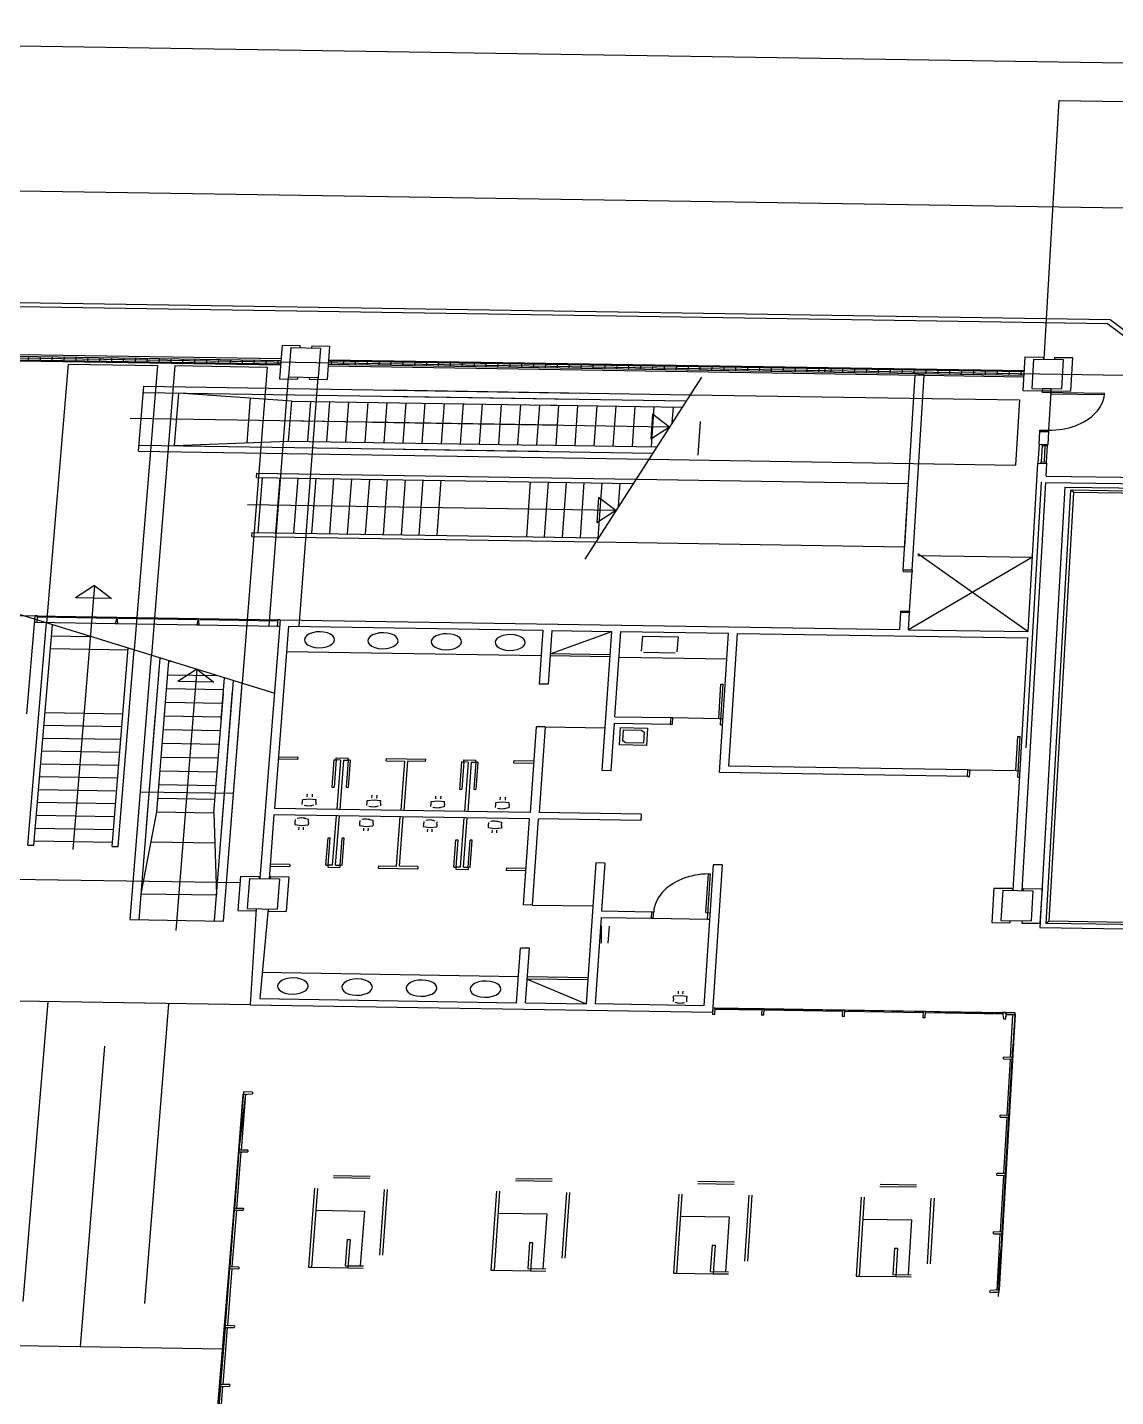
# Model space of a CAD drawing. Extents: x -68 to 264, y 51 to 115.
# Drawn here: x -37.06 to -17.04, y 88.21 to 113.39 of the extents above; entities that cross this region are included whole.
import ezdxf

# ---------------------------------------------------------------- set-up
doc = ezdxf.new("R2010")
doc.units = 0
doc.layers.get('0').update_dxf_attribs({"linetype": 'CONTINUOUS'})

msp = doc.modelspace()

# ---------------------------------------------------------------- linework, layer by layer
for p, q in [((-59.114, 113.387), (82.286, 111.201)), ((-18.356, 107.285), (-18.08, 112.045)), ((-18.08, 112.045), (63.665, 110.782)), ((-59.428, 110.728), (82.523, 108.524)), ((-55.603, 108.539), (-17.188, 107.941)), ((-55.549, 108.615), (-17.138, 108.017)), ((-17.138, 108.017), (-15.747, 106.974)), ((-17.188, 107.941), (-15.796, 106.898)), ((-62.139, 107.698), (28.899, 106.278)), ((-32.37, 107.542), (-32.418, 106.926)), ((-32.37, 107.542), (-32.042, 107.537)), ((-32.209, 107.501), (-32.251, 106.962)), ((-32.209, 107.501), (-31.663, 107.492)), ((-32.042, 107.537), (-32.045, 107.498)), ((-31.824, 107.533), (-31.827, 107.495)), ((-31.824, 107.533), (-31.496, 107.528)), ((-31.663, 107.492), (-31.704, 106.953)), ((-31.496, 107.528), (-31.543, 106.912)), ((-32.399, 107.176), (-45.184, 107.375)), ((-45.182, 107.402), (-32.396, 107.203)), ((-45.176, 107.464), (-32.392, 107.265)), ((-32.39, 107.292), (-45.173, 107.491)), ((-37.036, 107.337), (-37.041, 107.276)), ((-36.818, 107.334), (-36.823, 107.272)), ((-36.599, 107.33), (-36.604, 107.269)), ((-36.381, 107.327), (-36.386, 107.265)), ((-36.162, 107.323), (-36.167, 107.262)), ((-35.943, 107.32), (-35.949, 107.258)), ((-35.725, 107.317), (-35.73, 107.255)), ((-35.506, 107.313), (-35.511, 107.252)), ((-35.288, 107.31), (-35.293, 107.248)), ((-35.069, 107.306), (-35.074, 107.245)), ((-34.851, 107.303), (-34.856, 107.241)), ((-34.632, 107.3), (-34.637, 107.238)), ((-34.414, 107.296), (-34.419, 107.235)), ((-34.195, 107.293), (-34.2, 107.231)), ((-33.976, 107.289), (-33.981, 107.228)), ((-33.758, 107.286), (-33.763, 107.224)), ((-33.539, 107.283), (-33.544, 107.221)), ((-33.321, 107.279), (-33.326, 107.218)), ((-33.102, 107.276), (-33.107, 107.214)), ((-32.883, 107.272), (-32.888, 107.211)), ((-32.665, 107.269), (-32.67, 107.207)), ((-32.446, 107.266), (-32.451, 107.204)), ((-18.725, 107.052), (-31.517, 107.251)), ((-31.515, 107.278), (-18.724, 107.079)), ((-31.463, 107.25), (-31.467, 107.189)), ((-31.244, 107.247), (-31.249, 107.185)), ((-31.025, 107.243), (-31.03, 107.182)), ((-18.709, 107.329), (-18.745, 106.712)), ((-18.709, 107.329), (-18.381, 107.324)), ((-18.547, 107.288), (-18.579, 106.748)), ((-18.547, 107.288), (-18.001, 107.279)), ((-18.381, 107.324), (-18.356, 107.285)), ((-18.162, 107.321), (-18.165, 107.282)), ((-18.162, 107.321), (-17.834, 107.315)), ((-18.001, 107.279), (-18.032, 106.74)), ((-17.834, 107.315), (-17.87, 106.699)), ((-36.304, 107.198), (-36.704, 102.438)), ((-36.304, 107.198), (-34.664, 107.173)), ((-34.664, 107.173), (-35.091, 101.941)), ((-34.342, 107.168), (-34.774, 101.843)), ((-34.342, 107.168), (-32.648, 107.141)), ((-32.648, 107.141), (-33.105, 101.328)), ((-31.524, 107.162), (-20.639, 106.993)), ((-18.729, 106.99), (-31.522, 107.189)), ((-30.807, 107.24), (-30.811, 107.178)), ((-30.588, 107.237), (-30.593, 107.175)), ((-30.37, 107.233), (-30.374, 107.172)), ((-30.151, 107.23), (-30.156, 107.168)), ((-29.932, 107.226), (-29.937, 107.165)), ((-29.714, 107.223), (-29.718, 107.161)), ((-29.495, 107.22), (-29.5, 107.158)), ((-29.276, 107.216), (-29.281, 107.154)), ((-29.058, 107.213), (-29.062, 107.151)), ((-28.839, 107.209), (-28.844, 107.148)), ((-28.621, 107.206), (-28.625, 107.144)), ((-28.402, 107.202), (-28.406, 107.141)), ((-28.183, 107.199), (-28.188, 107.137)), ((-27.965, 107.196), (-27.969, 107.134)), ((-27.746, 107.192), (-27.75, 107.131)), ((-27.527, 107.189), (-27.532, 107.127)), ((-27.309, 107.185), (-27.313, 107.124)), ((-27.09, 107.182), (-27.094, 107.12)), ((-26.871, 107.179), (-26.876, 107.117)), ((-26.653, 107.175), (-26.657, 107.114)), ((-26.434, 107.172), (-26.438, 107.11)), ((-26.215, 107.168), (-26.22, 107.107)), ((-25.997, 107.165), (-26.001, 107.103)), ((-25.778, 107.162), (-25.782, 107.1)), ((-25.56, 107.158), (-25.564, 107.097)), ((-25.341, 107.155), (-25.345, 107.093)), ((-25.122, 107.151), (-25.126, 107.09)), ((-24.904, 107.148), (-24.908, 107.086)), ((-24.685, 107.145), (-24.689, 107.083)), ((-24.466, 107.141), (-24.47, 107.079)), ((-24.248, 107.138), (-24.252, 107.076)), ((-24.029, 107.134), (-24.033, 107.073)), ((-23.81, 107.131), (-23.814, 107.069)), ((-23.591, 107.127), (-23.596, 107.066)), ((-23.373, 107.124), (-23.377, 107.062)), ((-23.154, 107.121), (-23.158, 107.059)), ((-22.935, 107.117), (-22.939, 107.056)), ((-22.717, 107.114), (-22.721, 107.052)), ((-22.498, 107.11), (-22.502, 107.049)), ((-22.389, 107.109), (-22.393, 107.047)), ((-22.279, 107.107), (-22.283, 107.045)), ((-22.061, 107.104), (-22.065, 107.042)), ((-21.842, 107.1), (-21.846, 107.039)), ((-21.623, 107.097), (-21.627, 107.035)), ((-21.405, 107.093), (-21.408, 107.032)), ((-21.186, 107.09), (-21.19, 107.028)), ((-20.967, 107.087), (-20.971, 107.025)), ((-20.947, 103.409), (-20.727, 106.994)), ((-20.782, 103.407), (-20.562, 106.992)), ((-20.748, 107.083), (-20.752, 107.021)), ((-20.562, 106.992), (-20.727, 106.994)), ((-20.562, 106.992), (-18.73, 106.963)), ((-20.53, 107.08), (-20.533, 107.018)), ((-20.311, 107.076), (-20.315, 107.015)), ((-20.092, 107.073), (-20.096, 107.011)), ((-19.874, 107.07), (-19.877, 107.008)), ((-19.655, 107.066), (-19.659, 107.004)), ((-19.436, 107.063), (-19.44, 107.001)), ((-19.217, 107.059), (-19.221, 106.998)), ((-18.999, 107.056), (-19.002, 106.994)), ((-18.78, 107.052), (-18.784, 106.991)), ((-35.013, 105.593), (-34.915, 106.791)), ((-34.915, 106.791), (-26.877, 106.665)), ((-32.609, 102.382), (-32.251, 106.962)), ((-32.418, 106.926), (-32.09, 106.92)), ((-32.251, 106.962), (-31.704, 106.953)), ((-32.087, 106.959), (-32.09, 106.92)), ((-32.058, 102.373), (-31.704, 106.953)), ((-31.868, 106.956), (-31.871, 106.917)), ((-31.871, 106.917), (-31.543, 106.912)), ((-24.656, 106.959), (-26.805, 103.613)), ((-18.579, 106.748), (-18.032, 106.74)), ((-18.387, 106.745), (-18.39, 106.707)), ((-18.223, 106.743), (-18.387, 106.745)), ((-18.225, 106.704), (-18.223, 106.743)), ((-34.925, 106.675), (-26.954, 106.551)), ((-34.347, 105.699), (-34.268, 106.665)), ((-32.193, 106.516), (-34.268, 106.665)), ((-32.956, 106.571), (-33.021, 105.751)), ((-32.251, 105.782), (-32.193, 106.516)), ((-32.193, 106.516), (-27.032, 106.436)), ((-31.899, 105.777), (-31.842, 106.511)), ((-31.548, 105.771), (-31.492, 106.505)), ((-31.197, 105.766), (-31.141, 106.5)), ((-30.845, 105.76), (-30.79, 106.494)), ((-30.494, 105.755), (-30.439, 106.489)), ((-30.45, 106.605), (-24.938, 106.519)), ((-30.441, 106.721), (-24.864, 106.634)), ((-24.864, 106.634), (-18.81, 106.539)), ((-18.81, 106.539), (-18.88, 105.341)), ((-18.745, 106.712), (-18.39, 106.707)), ((-18.391, 106.68), (-18.39, 106.707)), ((-18.391, 106.68), (-17.243, 106.662)), ((-18.39, 106.707), (-18.225, 106.704)), ((-18.267, 105.982), (-18.227, 106.677)), ((-18.229, 106.65), (-18.225, 106.704)), ((-18.229, 106.65), (-17.244, 106.635)), ((-18.225, 106.704), (-17.87, 106.699)), ((-17.296, 106.461), (-17.277, 106.503)), ((-17.277, 106.503), (-17.262, 106.547)), ((-17.262, 106.547), (-17.251, 106.591)), ((-17.251, 106.591), (-17.244, 106.635)), ((-17.244, 106.635), (-17.243, 106.662)), ((-30.143, 105.749), (-30.088, 106.484)), ((-29.792, 105.744), (-29.737, 106.478)), ((-29.44, 105.738), (-29.386, 106.473)), ((-29.089, 105.733), (-29.035, 106.467)), ((-28.738, 105.727), (-28.684, 106.462)), ((-28.386, 105.722), (-28.333, 106.456)), ((-28.035, 105.716), (-27.982, 106.451)), ((-27.703, 106.446), (-25.012, 106.404)), ((-27.684, 105.711), (-27.631, 106.445)), ((-27.332, 105.705), (-27.28, 106.44)), ((-26.981, 105.7), (-26.929, 106.434)), ((-26.63, 105.694), (-26.578, 106.429)), ((-26.278, 105.689), (-26.227, 106.423)), ((-25.927, 105.683), (-25.876, 106.418)), ((-25.558, 106.277), (-25.59, 105.814)), ((-25.575, 105.678), (-25.525, 106.412)), ((-25.246, 106.04), (-25.558, 106.277)), ((-25.194, 106.122), (-25.174, 106.407)), ((-17.484, 106.23), (-17.444, 106.264)), ((-17.444, 106.264), (-17.408, 106.301)), ((-17.408, 106.301), (-17.374, 106.339)), ((-17.374, 106.339), (-17.344, 106.379)), ((-17.344, 106.379), (-17.318, 106.419)), ((-17.318, 106.419), (-17.296, 106.461)), ((-27.302, 106.073), (-35.163, 106.195)), ((-27.302, 106.073), (-32.369, 106.152)), ((-25.246, 106.04), (-30.705, 106.126)), ((-25.246, 106.04), (-25.59, 105.814)), ((-24.717, 105.52), (-24.675, 106.139)), ((-18.433, 105.957), (-18.431, 105.984)), ((-18.431, 105.984), (-18.267, 105.982)), ((-18.267, 105.982), (-18.204, 105.982)), ((-18.204, 105.982), (-18.141, 105.986)), ((-18.141, 105.986), (-18.079, 105.992)), ((-18.079, 105.992), (-18.017, 106)), ((-18.017, 106), (-17.956, 106.012)), ((-17.956, 106.012), (-17.896, 106.026)), ((-17.896, 106.026), (-17.837, 106.043)), ((-17.837, 106.043), (-17.78, 106.063)), ((-17.78, 106.063), (-17.725, 106.085)), ((-17.725, 106.085), (-17.672, 106.11)), ((-17.672, 106.11), (-17.621, 106.136)), ((-17.621, 106.136), (-17.573, 106.165)), ((-17.573, 106.165), (-17.527, 106.197)), ((-17.527, 106.197), (-17.484, 106.23)), ((-34.347, 105.699), (-32.251, 105.782)), ((-32.251, 105.782), (-27.571, 105.709)), ((-18.447, 105.723), (-18.433, 105.957)), ((-18.433, 105.957), (-18.269, 105.955)), ((-18.282, 105.721), (-18.269, 105.955)), ((-18.269, 105.955), (-18.267, 105.982)), ((-35.013, 105.593), (-25.628, 105.446)), ((-35.004, 105.709), (-27.649, 105.594)), ((-30.523, 105.639), (-25.554, 105.561)), ((-27.755, 105.712), (-25.48, 105.676)), ((-18.447, 105.723), (-18.467, 105.375)), ((-18.447, 105.723), (-18.282, 105.721)), ((-18.393, 105.699), (-18.411, 105.397)), ((-18.393, 105.699), (-18.392, 105.722)), ((-18.393, 105.699), (-18.3, 105.698)), ((-18.339, 105.698), (-18.356, 105.396)), ((-18.3, 105.698), (-18.318, 105.396)), ((-18.3, 105.698), (-18.282, 105.721)), ((-25.628, 105.446), (-18.88, 105.341)), ((-18.646, 102.28), (-18.467, 105.375)), ((-18.467, 105.375), (-18.302, 105.372)), ((-18.412, 105.374), (-18.411, 105.397)), ((-18.411, 105.397), (-18.318, 105.396)), ((-18.302, 105.372), (-18.318, 105.396)), ((-18.316, 105.138), (-18.302, 105.372)), ((-32.843, 105.113), (-32.836, 105.19)), ((-32.843, 105.113), (-25.912, 105.004)), ((-32.836, 105.19), (-25.862, 105.081)), ((-32.812, 104.102), (-32.733, 105.111)), ((-32.483, 104.097), (-32.404, 105.106)), ((-32.153, 104.091), (-32.075, 105.101)), ((-31.824, 104.086), (-31.746, 105.096)), ((-31.495, 104.081), (-31.417, 105.091)), ((-31.165, 104.076), (-31.088, 105.085)), ((-30.836, 104.071), (-30.759, 105.08)), ((-30.506, 104.066), (-30.43, 105.075)), ((-30.177, 104.06), (-30.101, 105.07)), ((-29.848, 104.055), (-29.773, 105.065)), ((-29.518, 104.05), (-29.444, 105.06)), ((-27.871, 104.024), (-27.799, 105.034)), ((-27.541, 104.019), (-27.47, 105.029)), ((-27.212, 104.014), (-27.141, 105.024)), ((-26.882, 104.009), (-26.812, 105.018)), ((-26.555, 104.004), (-26.483, 105.013)), ((-26.183, 104.582), (-26.154, 105.008)), ((-25.862, 105.081), (-20.852, 105.003)), ((-20.852, 105.003), (-20.923, 103.838)), ((-18.756, 97.516), (-18.323, 105.022)), ((-18.687, 100.142), (-18.405, 105.023)), ((-18.323, 105.022), (-13.248, 104.942)), ((-18.316, 105.138), (-13.242, 105.059)), ((-26.549, 104.743), (-26.582, 104.277)), ((-26.233, 104.504), (-26.549, 104.743)), ((-17.973, 104.936), (-18.436, 96.839)), ((-18.317, 96.914), (-17.862, 104.878)), ((-18.259, 96.952), (-17.81, 104.839)), ((-17.973, 104.936), (-14.513, 104.882)), ((-14.516, 104.826), (-17.862, 104.878)), ((-17.81, 104.839), (-17.862, 104.878)), ((-14.518, 104.787), (-17.81, 104.839)), ((-26.233, 104.504), (-33.004, 104.61)), ((-26.233, 104.504), (-26.582, 104.277)), ((-32.928, 104.026), (-32.922, 104.103)), ((-32.928, 104.026), (-26.604, 103.927)), ((-32.922, 104.103), (-26.555, 104.004)), ((-26.604, 103.927), (-20.923, 103.838)), ((-20.675, 103.717), (-18.646, 102.28)), ((-18.567, 103.645), (-20.849, 102.314)), ((-20.677, 103.678), (-18.567, 103.645)), ((-20.947, 103.409), (-20.948, 103.382)), ((-20.948, 103.382), (-20.783, 103.38)), ((-20.782, 103.407), (-20.947, 103.409)), ((-20.828, 102.654), (-20.783, 103.38)), ((-20.782, 103.407), (-20.783, 103.38)), ((-35.82, 103.128), (-36.222, 98.273)), ((-35.82, 103.128), (-36.169, 102.899)), ((-35.82, 103.128), (-35.509, 102.888)), ((-46.159, 102.712), (-36.913, 102.567)), ((-35.509, 102.888), (-36.169, 102.899)), ((-32.496, 101.141), (-37.182, 102.586)), ((-37.065, 100.766), (-36.913, 102.567)), ((-36.913, 102.567), (-32.407, 102.496)), ((-36.868, 102.566), (-36.913, 102.567)), ((-36.873, 102.449), (-36.868, 102.566)), ((-35.43, 102.52), (-36.87, 102.542)), ((-35.406, 102.543), (-35.438, 102.426)), ((-35.394, 102.425), (-35.406, 102.543)), ((-33.93, 102.496), (-35.386, 102.519)), ((-33.906, 102.519), (-33.937, 102.403)), ((-33.893, 102.402), (-33.906, 102.519)), ((-32.453, 102.473), (-33.886, 102.496)), ((-32.407, 102.496), (-32.777, 97.738)), ((-32.451, 102.497), (-32.46, 102.379)), ((-32.407, 102.496), (-32.451, 102.497)), ((-32.407, 102.496), (-21.014, 102.317)), ((-20.994, 102.629), (-21.014, 102.317)), ((-20.993, 102.657), (-20.994, 102.629)), ((-20.829, 102.627), (-20.994, 102.629)), ((-20.993, 102.657), (-20.828, 102.654)), ((-20.849, 102.314), (-20.829, 102.627)), ((-20.828, 102.654), (-20.829, 102.627)), ((-37.047, 98.352), (-36.704, 102.438)), ((-36.936, 98.35), (-36.596, 102.405)), ((-36.923, 102.449), (-32.416, 102.379)), ((-36.923, 102.449), (-36.873, 102.449)), ((-35.438, 102.426), (-35.394, 102.425)), ((-33.937, 102.403), (-33.893, 102.402)), ((-32.251, 102.376), (-32.511, 99.029)), ((-32.46, 102.379), (-32.416, 102.379)), ((-32.251, 102.376), (-27.572, 102.303)), ((-31.918, 102.206), (-31.949, 102.171)), ((-31.872, 102.236), (-31.918, 102.206)), ((-31.812, 102.258), (-31.872, 102.236)), ((-31.744, 102.272), (-31.812, 102.258)), ((-31.672, 102.276), (-31.744, 102.272)), ((-31.6, 102.27), (-31.672, 102.276)), ((-31.534, 102.254), (-31.6, 102.27)), ((-31.478, 102.23), (-31.534, 102.254)), ((-31.436, 102.199), (-31.478, 102.23)), ((-30.706, 102.218), (-30.752, 102.188)), ((-30.646, 102.24), (-30.706, 102.218)), ((-30.578, 102.254), (-30.646, 102.24)), ((-30.506, 102.257), (-30.578, 102.254)), ((-30.434, 102.251), (-30.506, 102.257)), ((-30.368, 102.236), (-30.434, 102.251)), ((-30.312, 102.211), (-30.368, 102.236)), ((-30.27, 102.18), (-30.312, 102.211)), ((-29.479, 102.222), (-29.538, 102.199)), ((-29.41, 102.235), (-29.479, 102.222)), ((-29.338, 102.239), (-29.41, 102.235)), ((-29.266, 102.233), (-29.338, 102.239)), ((-29.2, 102.217), (-29.266, 102.233)), ((-29.144, 102.193), (-29.2, 102.217)), ((-28.306, 102.208), (-28.365, 102.185)), ((-28.238, 102.221), (-28.306, 102.208)), ((-28.165, 102.225), (-28.238, 102.221)), ((-28.093, 102.219), (-28.165, 102.225)), ((-28.027, 102.203), (-28.093, 102.219)), ((-27.572, 102.303), (-27.642, 101.314)), ((-27.407, 102.3), (-27.477, 101.312)), ((-27.438, 101.87), (-26.306, 102.283)), ((-27.407, 102.3), (-26.306, 102.283)), ((-26.483, 99.723), (-26.306, 102.283)), ((-26.249, 100.713), (-26.141, 102.28)), ((-26.141, 102.28), (-24.159, 102.249)), ((-24.328, 99.689), (-24.159, 102.249)), ((-24.154, 99.805), (-23.994, 102.246)), ((-23.994, 102.246), (-18.653, 102.163)), ((-20.849, 102.314), (-18.646, 102.28)), ((-36.633, 101.967), (-35.201, 101.945)), ((-36.613, 102.202), (-35.901, 102.191)), ((-35.497, 98.327), (-35.199, 101.974)), ((-31.949, 102.171), (-31.961, 102.133)), ((-31.961, 102.133), (-31.955, 102.095)), ((-31.955, 102.095), (-31.93, 102.06)), ((-31.93, 102.06), (-31.888, 102.029)), ((-31.888, 102.029), (-31.832, 102.004)), ((-31.832, 102.004), (-31.766, 101.989)), ((-31.766, 101.989), (-31.694, 101.982)), ((-31.694, 101.982), (-31.622, 101.986)), ((-31.622, 101.986), (-31.553, 102)), ((-31.553, 102), (-31.494, 102.022)), ((-31.494, 102.022), (-31.447, 102.052)), ((-31.447, 102.052), (-31.417, 102.087)), ((-31.411, 102.163), (-31.436, 102.199)), ((-31.417, 102.087), (-31.404, 102.125)), ((-31.404, 102.125), (-31.411, 102.163)), ((-30.783, 102.153), (-30.795, 102.115)), ((-30.795, 102.115), (-30.789, 102.077)), ((-30.789, 102.077), (-30.763, 102.041)), ((-30.752, 102.188), (-30.783, 102.153)), ((-30.763, 102.041), (-30.721, 102.01)), ((-30.721, 102.01), (-30.665, 101.986)), ((-30.665, 101.986), (-30.599, 101.97)), ((-30.599, 101.97), (-30.528, 101.964)), ((-30.528, 101.964), (-30.455, 101.968)), ((-30.455, 101.968), (-30.387, 101.982)), ((-30.387, 101.982), (-30.327, 102.004)), ((-30.327, 102.004), (-30.281, 102.034)), ((-30.281, 102.034), (-30.25, 102.069)), ((-30.245, 102.144), (-30.27, 102.18)), ((-30.25, 102.069), (-30.238, 102.106)), ((-30.238, 102.106), (-30.245, 102.144)), ((-29.615, 102.135), (-29.627, 102.097)), ((-29.627, 102.097), (-29.62, 102.059)), ((-29.62, 102.059), (-29.595, 102.023)), ((-29.584, 102.17), (-29.615, 102.135)), ((-29.595, 102.023), (-29.553, 101.992)), ((-29.538, 102.199), (-29.584, 102.17)), ((-29.553, 101.992), (-29.497, 101.968)), ((-29.497, 101.968), (-29.431, 101.952)), ((-29.287, 101.95), (-29.219, 101.963)), ((-29.219, 101.963), (-29.159, 101.986)), ((-29.159, 101.986), (-29.113, 102.015)), ((-29.102, 102.162), (-29.144, 102.193)), ((-29.113, 102.015), (-29.082, 102.05)), ((-29.077, 102.126), (-29.102, 102.162)), ((-29.082, 102.05), (-29.07, 102.088)), ((-29.07, 102.088), (-29.077, 102.126)), ((-28.442, 102.121), (-28.454, 102.083)), ((-28.454, 102.083), (-28.448, 102.045)), ((-28.448, 102.045), (-28.422, 102.009)), ((-28.412, 102.156), (-28.442, 102.121)), ((-28.422, 102.009), (-28.38, 101.978)), ((-28.365, 102.185), (-28.412, 102.156)), ((-28.38, 101.978), (-28.324, 101.954)), ((-28.045, 101.949), (-27.986, 101.972)), ((-27.971, 102.179), (-28.027, 102.203)), ((-27.986, 101.972), (-27.94, 102.001)), ((-27.929, 102.148), (-27.971, 102.179)), ((-27.94, 102.001), (-27.909, 102.036)), ((-27.904, 102.112), (-27.929, 102.148)), ((-27.909, 102.036), (-27.897, 102.074)), ((-27.897, 102.074), (-27.904, 102.112)), ((-25.757, 101.917), (-25.738, 102.195)), ((-25.738, 102.195), (-25.088, 102.185)), ((-25.088, 102.185), (-25.107, 101.907)), ((-18.922, 97.519), (-18.653, 102.163)), ((-35.386, 98.325), (-35.091, 101.941)), ((-35.168, 96.984), (-34.774, 101.843)), ((-34.863, 98.697), (-34.612, 101.793)), ((-34.537, 100.677), (-34.452, 101.734)), ((-34.452, 101.734), (-34.419, 101.734)), ((-27.606, 101.833), (-32.287, 101.907)), ((-29.431, 101.952), (-29.359, 101.946)), ((-29.359, 101.946), (-29.287, 101.95)), ((-28.324, 101.954), (-28.258, 101.938)), ((-28.258, 101.938), (-28.186, 101.932)), ((-28.186, 101.932), (-28.114, 101.936)), ((-28.114, 101.936), (-28.045, 101.949)), ((-26.339, 101.813), (-27.44, 101.831)), ((-26.336, 101.853), (-27.438, 101.87)), ((-26.173, 101.811), (-24.19, 101.78)), ((-25.141, 101.884), (-25.725, 101.893)), ((-34.472, 101.483), (-33.56, 101.469)), ((-33.939, 101.591), (-34.323, 96.784)), ((-33.939, 101.591), (-34.289, 101.361)), ((-33.939, 101.591), (-33.627, 101.35)), ((-34.492, 101.232), (-33.445, 101.215)), ((-33.627, 101.35), (-34.289, 101.361)), ((-33.489, 100.661), (-33.428, 101.428)), ((-33.48, 98.675), (-33.266, 101.378)), ((-33.449, 96.957), (-33.112, 101.236)), ((-33.314, 98.672), (-33.105, 101.328)), ((-27.477, 101.312), (-27.642, 101.314)), ((-24.34, 100.683), (-24.298, 101.31)), ((-24.309, 100.565), (-24.26, 101.31)), ((-24.298, 101.31), (-24.26, 101.31)), ((-34.512, 100.98), (-33.465, 100.964)), ((-33.625, 98.945), (-33.451, 101.142)), ((-33.615, 96.96), (-33.281, 101.189)), ((-36.731, 100.792), (-35.297, 100.769)), ((-35.002, 96.982), (-34.696, 100.762)), ((-34.675, 98.962), (-34.526, 100.809)), ((-34.533, 100.729), (-33.485, 100.712)), ((-26.249, 100.713), (-25.223, 100.697)), ((-25.223, 100.697), (-25.231, 100.579)), ((-25.223, 100.697), (-25.184, 100.697)), ((-25.192, 100.579), (-25.184, 100.697)), ((-25.184, 100.697), (-24.34, 100.683)), ((-36.751, 100.556), (-35.316, 100.534)), ((-34.553, 100.477), (-33.505, 100.46)), ((-27.698, 100.53), (-27.81, 98.955)), ((-27.532, 100.527), (-27.698, 100.53)), ((-27.532, 100.527), (-27.644, 98.952)), ((-27.532, 100.527), (-26.429, 100.51)), ((-26.317, 99.721), (-26.257, 100.596)), ((-26.257, 100.596), (-25.231, 100.579)), ((-26.165, 100.195), (-26.143, 100.513)), ((-26.143, 100.513), (-25.648, 100.506)), ((-26.105, 100.273), (-26.091, 100.473)), ((-26.091, 100.473), (-25.762, 100.468)), ((-25.762, 100.468), (-25.709, 100.428)), ((-25.648, 100.506), (-25.67, 100.187)), ((-25.231, 100.579), (-25.192, 100.579)), ((-24.34, 100.683), (-24.263, 100.682)), ((-24.309, 100.565), (-24.27, 100.564)), ((-36.771, 100.321), (-35.336, 100.298)), ((-34.573, 100.225), (-33.525, 100.208)), ((-25.67, 100.187), (-26.165, 100.195)), ((-26.052, 100.233), (-26.105, 100.273)), ((-25.723, 100.228), (-26.052, 100.233)), ((-25.709, 100.428), (-25.723, 100.228)), ((-18.872, 99.722), (-18.835, 100.35)), ((-18.84, 99.603), (-18.797, 100.35)), ((-18.835, 100.35), (-18.797, 100.35)), ((-36.791, 100.085), (-35.355, 100.062)), ((-34.594, 99.972), (-33.545, 99.956)), ((-32.437, 99.975), (-32.075, 99.969)), ((-32.078, 99.93), (-32.075, 99.969)), ((-31.377, 99.919), (-31.374, 99.958)), ((-31.374, 99.958), (-31.153, 99.954)), ((-31.156, 99.915), (-31.153, 99.954)), ((-30.455, 99.904), (-30.452, 99.943)), ((-30.452, 99.943), (-29.728, 99.932)), ((-36.81, 99.849), (-35.374, 99.826)), ((-34.614, 99.72), (-33.564, 99.703)), ((-32.078, 99.93), (-32.44, 99.935)), ((-31.416, 99.919), (-31.454, 99.42)), ((-31.416, 99.919), (-31.377, 99.919)), ((-31.377, 99.919), (-31.415, 99.419)), ((-31.294, 99.917), (-31.377, 99.919)), ((-31.294, 99.917), (-31.363, 99.011)), ((-31.239, 99.916), (-31.308, 99.01)), ((-31.239, 99.916), (-31.156, 99.915)), ((-31.156, 99.915), (-31.194, 99.416)), ((-31.117, 99.915), (-31.156, 99.915)), ((-31.117, 99.915), (-31.155, 99.415)), ((-30.455, 99.904), (-30.121, 99.899)), ((-30.121, 99.899), (-30.188, 98.993)), ((-30.065, 99.898), (-30.132, 98.992)), ((-29.731, 99.893), (-30.065, 99.898)), ((-29.731, 99.893), (-29.728, 99.932)), ((-29.068, 99.882), (-29.105, 99.383)), ((-29.068, 99.882), (-29.03, 99.882)), ((-29.03, 99.882), (-29.066, 99.382)), ((-29.03, 99.882), (-29.027, 99.921)), ((-28.947, 99.88), (-29.03, 99.882)), ((-29.027, 99.921), (-28.806, 99.917)), ((-28.947, 99.88), (-29.013, 98.974)), ((-28.892, 99.879), (-28.957, 98.973)), ((-28.892, 99.879), (-28.809, 99.878)), ((-28.809, 99.878), (-28.845, 99.379)), ((-28.809, 99.878), (-28.806, 99.917)), ((-28.77, 99.878), (-28.809, 99.878)), ((-28.77, 99.878), (-28.806, 99.378)), ((-28.107, 99.867), (-28.104, 99.906)), ((-28.107, 99.867), (-27.745, 99.861)), ((-28.104, 99.906), (-27.743, 99.901)), ((-26.317, 99.721), (-26.483, 99.723)), ((-19.763, 99.617), (-24.328, 99.689)), ((-19.756, 99.735), (-24.154, 99.805)), ((-19.763, 99.617), (-19.756, 99.735)), ((-19.756, 99.735), (-19.717, 99.735)), ((-19.724, 99.617), (-19.717, 99.735)), ((-19.717, 99.735), (-18.872, 99.722)), ((-18.872, 99.722), (-18.795, 99.72)), ((-36.83, 99.612), (-35.394, 99.59)), ((-34.634, 99.467), (-33.584, 99.451)), ((-19.763, 99.617), (-19.724, 99.617)), ((-18.84, 99.603), (-18.801, 99.602)), ((-36.85, 99.376), (-35.413, 99.353)), ((-34.977, 99.334), (-33.264, 99.307)), ((-34.655, 99.215), (-33.604, 99.198)), ((-31.995, 99.155), (-31.992, 99.194)), ((-31.992, 99.194), (-31.867, 99.205)), ((-31.909, 99.239), (-31.905, 99.289)), ((-31.867, 99.205), (-31.744, 99.191)), ((-31.817, 99.288), (-31.82, 99.238)), ((-31.747, 99.151), (-31.744, 99.191)), ((-31.454, 99.42), (-31.415, 99.419)), ((-31.194, 99.416), (-31.155, 99.415)), ((-30.803, 99.176), (-30.678, 99.187)), ((-30.72, 99.221), (-30.716, 99.27)), ((-30.678, 99.187), (-30.556, 99.172)), ((-30.628, 99.269), (-30.632, 99.219)), ((-29.545, 99.202), (-29.542, 99.252)), ((-29.453, 99.25), (-29.457, 99.201)), ((-29.105, 99.383), (-29.066, 99.382)), ((-28.845, 99.379), (-28.806, 99.378)), ((-28.357, 99.183), (-28.353, 99.233)), ((-28.265, 99.232), (-28.268, 99.182)), ((-36.87, 99.14), (-35.432, 99.117)), ((-34.963, 97.458), (-34.675, 98.962)), ((-34.675, 98.962), (-33.625, 98.945)), ((-33.625, 98.945), (-33.577, 97.436)), ((-27.81, 98.955), (-32.511, 99.029)), ((-31.999, 99.1), (-31.995, 99.155)), ((-31.878, 99.07), (-31.962, 99.083)), ((-31.878, 99.07), (-31.934, 99.076)), ((-31.786, 99.088), (-31.878, 99.07)), ((-31.821, 99.074), (-31.878, 99.07)), ((-31.747, 99.151), (-31.751, 99.096)), ((-30.81, 99.081), (-30.806, 99.136)), ((-30.806, 99.136), (-30.803, 99.176)), ((-30.689, 99.051), (-30.773, 99.065)), ((-30.689, 99.051), (-30.745, 99.057)), ((-30.598, 99.069), (-30.689, 99.051)), ((-30.632, 99.056), (-30.689, 99.051)), ((-30.559, 99.132), (-30.563, 99.078)), ((-30.559, 99.132), (-30.556, 99.172)), ((-29.635, 99.063), (-29.631, 99.117)), ((-29.631, 99.117), (-29.628, 99.157)), ((-29.628, 99.157), (-29.503, 99.168)), ((-29.513, 99.033), (-29.598, 99.046)), ((-29.513, 99.033), (-29.569, 99.039)), ((-29.387, 99.059), (-29.513, 99.033)), ((-29.457, 99.037), (-29.513, 99.033)), ((-29.503, 99.168), (-29.381, 99.153)), ((-29.383, 99.113), (-29.387, 99.059)), ((-29.383, 99.113), (-29.381, 99.153)), ((-28.446, 99.044), (-28.442, 99.099)), ((-28.442, 99.099), (-28.439, 99.138)), ((-28.439, 99.138), (-28.315, 99.149)), ((-28.324, 99.014), (-28.409, 99.027)), ((-28.324, 99.014), (-28.38, 99.02)), ((-28.198, 99.04), (-28.324, 99.014)), ((-28.268, 99.018), (-28.324, 99.014)), ((-28.315, 99.149), (-28.192, 99.134)), ((-28.195, 99.095), (-28.198, 99.04)), ((-28.195, 99.095), (-28.192, 99.134)), ((-25.763, 98.923), (-27.644, 98.952)), ((-36.89, 98.903), (-35.452, 98.88)), ((-32.52, 98.911), (-32.611, 97.735)), ((-27.818, 98.837), (-32.52, 98.911)), ((-32.135, 98.771), (-32.138, 98.731)), ((-32.138, 98.731), (-32.015, 98.716)), ((-32.131, 98.826), (-32.135, 98.771)), ((-32.005, 98.852), (-32.091, 98.841)), ((-32.062, 98.684), (-32.066, 98.634)), ((-32.005, 98.852), (-32.062, 98.847)), ((-32.015, 98.716), (-31.89, 98.727)), ((-31.949, 98.846), (-32.005, 98.852)), ((-31.883, 98.822), (-32.005, 98.852)), ((-31.978, 98.633), (-31.974, 98.682)), ((-31.887, 98.767), (-31.89, 98.727)), ((-31.887, 98.767), (-31.883, 98.822)), ((-31.441, 97.984), (-31.372, 98.893)), ((-31.386, 97.983), (-31.317, 98.892)), ((-30.946, 98.752), (-30.949, 98.713)), ((-30.949, 98.713), (-30.826, 98.698)), ((-30.942, 98.807), (-30.946, 98.752)), ((-30.816, 98.833), (-30.902, 98.822)), ((-30.816, 98.833), (-30.873, 98.829)), ((-30.826, 98.698), (-30.701, 98.709)), ((-30.76, 98.827), (-30.816, 98.833)), ((-30.694, 98.803), (-30.816, 98.833)), ((-30.698, 98.749), (-30.701, 98.709)), ((-30.698, 98.749), (-30.694, 98.803)), ((-30.264, 97.965), (-30.197, 98.874)), ((-30.209, 97.964), (-30.141, 98.873)), ((-29.77, 98.734), (-29.773, 98.694)), ((-29.773, 98.694), (-29.65, 98.679)), ((-29.766, 98.788), (-29.77, 98.734)), ((-29.64, 98.815), (-29.726, 98.804)), ((-29.64, 98.815), (-29.697, 98.81)), ((-29.65, 98.679), (-29.525, 98.69)), ((-29.584, 98.808), (-29.64, 98.815)), ((-29.552, 98.794), (-29.64, 98.815)), ((-29.522, 98.73), (-29.525, 98.69)), ((-29.522, 98.73), (-29.518, 98.784)), ((-29.087, 97.947), (-29.021, 98.856)), ((-29.032, 97.946), (-28.966, 98.855)), ((-28.581, 98.715), (-28.583, 98.675)), ((-28.577, 98.77), (-28.581, 98.715)), ((-28.451, 98.796), (-28.537, 98.785)), ((-28.451, 98.796), (-28.508, 98.791)), ((-28.395, 98.79), (-28.451, 98.796)), ((-28.329, 98.766), (-28.451, 98.796)), ((-28.333, 98.711), (-28.336, 98.671)), ((-28.333, 98.711), (-28.329, 98.766)), ((-27.93, 97.254), (-27.818, 98.837)), ((-27.764, 97.252), (-27.652, 98.834)), ((-25.771, 98.804), (-27.652, 98.834)), ((-25.763, 98.923), (-25.771, 98.804)), ((-36.909, 98.666), (-35.471, 98.643)), ((-31.563, 97.986), (-31.525, 98.487)), ((-31.525, 98.487), (-31.486, 98.487)), ((-31.524, 97.985), (-31.486, 98.487)), ((-31.303, 97.982), (-31.265, 98.483)), ((-31.226, 98.483), (-31.265, 98.483)), ((-31.264, 97.981), (-31.226, 98.483)), ((-30.873, 98.665), (-30.876, 98.615)), ((-30.788, 98.614), (-30.784, 98.664)), ((-29.697, 98.647), (-29.7, 98.597)), ((-29.612, 98.595), (-29.608, 98.645)), ((-29.209, 97.949), (-29.172, 98.45)), ((-29.172, 98.45), (-29.134, 98.449)), ((-29.17, 97.948), (-29.134, 98.449)), ((-28.949, 97.945), (-28.912, 98.446)), ((-28.874, 98.445), (-28.912, 98.446)), ((-28.91, 97.944), (-28.874, 98.445)), ((-28.583, 98.675), (-28.46, 98.66)), ((-28.507, 98.628), (-28.511, 98.578)), ((-28.46, 98.66), (-28.336, 98.671)), ((-28.422, 98.577), (-28.419, 98.626)), ((-37.047, 98.352), (-36.936, 98.35)), ((-36.929, 98.429), (-35.49, 98.406)), ((-35.497, 98.327), (-35.386, 98.325)), ((-33.607, 98.391), (-34.781, 98.41)), ((-32.593, 97.963), (-32.23, 97.957)), ((-32.227, 97.996), (-32.59, 98.002)), ((-32.227, 97.996), (-32.23, 97.957)), ((-31.563, 97.986), (-31.524, 97.985)), ((-31.524, 97.985), (-31.527, 97.946)), ((-31.527, 97.946), (-31.306, 97.942)), ((-31.441, 97.984), (-31.524, 97.985)), ((-31.386, 97.983), (-31.303, 97.982)), ((-31.303, 97.982), (-31.306, 97.942)), ((-31.264, 97.981), (-31.303, 97.982)), ((-30.599, 97.971), (-30.602, 97.931)), ((-30.602, 97.931), (-29.876, 97.92)), ((-30.599, 97.971), (-30.264, 97.965)), ((-29.874, 97.959), (-30.209, 97.964)), ((-29.874, 97.959), (-29.876, 97.92)), ((-29.209, 97.949), (-29.17, 97.948)), ((-29.17, 97.948), (-29.173, 97.909)), ((-29.087, 97.947), (-29.17, 97.948)), ((-29.032, 97.946), (-28.949, 97.945)), ((-28.949, 97.945), (-28.951, 97.905)), ((-28.91, 97.944), (-28.949, 97.945)), ((-28.245, 97.933), (-28.248, 97.894)), ((-28.245, 97.933), (-27.882, 97.928)), ((-26.6, 98.026), (-26.779, 95.435)), ((-26.434, 98.024), (-26.6, 98.026)), ((-26.434, 98.024), (-26.494, 97.142)), ((-24.44, 97.992), (-24.611, 95.401)), ((-24.274, 97.99), (-24.452, 95.279)), ((-24.274, 97.99), (-24.44, 97.992)), ((-37.321, 97.73), (-33.143, 97.664)), ((-33.134, 97.783), (-33.184, 97.149)), ((-33.134, 97.783), (-32.802, 97.778)), ((-32.971, 97.741), (-33.014, 97.186)), ((-32.971, 97.741), (-32.417, 97.732)), ((-32.802, 97.778), (-32.777, 97.738)), ((-32.58, 97.774), (-32.611, 97.735)), ((-32.58, 97.774), (-32.248, 97.769)), ((-32.417, 97.732), (-32.46, 97.177)), ((-32.248, 97.769), (-32.297, 97.135)), ((-29.173, 97.909), (-28.951, 97.905)), ((-28.248, 97.894), (-27.885, 97.888)), ((-25.125, 97.677), (-25.175, 97.648)), ((-25.072, 97.704), (-25.125, 97.677)), ((-25.017, 97.728), (-25.072, 97.704)), ((-24.961, 97.75), (-25.017, 97.728)), ((-24.902, 97.769), (-24.961, 97.75)), ((-24.842, 97.785), (-24.902, 97.769)), ((-24.781, 97.799), (-24.842, 97.785)), ((-24.719, 97.809), (-24.781, 97.799)), ((-24.656, 97.817), (-24.719, 97.809)), ((-24.592, 97.822), (-24.656, 97.817)), ((-24.528, 97.825), (-24.592, 97.822)), ((-24.576, 97.112), (-24.528, 97.825)), ((-24.545, 96.992), (-24.49, 97.824)), ((-24.528, 97.825), (-24.49, 97.824)), ((-34.963, 97.458), (-33.577, 97.436)), ((-25.416, 97.434), (-25.445, 97.393)), ((-25.384, 97.474), (-25.416, 97.434)), ((-25.349, 97.512), (-25.384, 97.474)), ((-25.31, 97.549), (-25.349, 97.512)), ((-25.268, 97.584), (-25.31, 97.549)), ((-25.223, 97.617), (-25.268, 97.584)), ((-25.175, 97.648), (-25.223, 97.617)), ((-19.28, 97.564), (-19.317, 96.93)), ((-19.28, 97.564), (-18.948, 97.559)), ((-19.116, 97.522), (-19.149, 96.967)), ((-19.116, 97.522), (-18.562, 97.513)), ((-18.948, 97.559), (-18.922, 97.519)), ((-18.726, 97.555), (-18.756, 97.516)), ((-18.726, 97.555), (-18.393, 97.55)), ((-18.562, 97.513), (-18.594, 96.958)), ((-18.393, 97.55), (-18.43, 96.915)), ((-33.014, 97.186), (-32.46, 97.177)), ((-32.848, 97.183), (-32.958, 95.414)), ((-32.848, 97.183), (-32.851, 97.144)), ((-32.626, 97.18), (-32.782, 95.531)), ((-32.626, 97.18), (-32.629, 97.14)), ((-27.764, 97.252), (-27.93, 97.254)), ((-27.764, 97.252), (-26.655, 97.234)), ((-25.53, 97.173), (-25.535, 97.127)), ((-25.521, 97.218), (-25.53, 97.173)), ((-25.508, 97.263), (-25.521, 97.218)), ((-25.49, 97.307), (-25.508, 97.263)), ((-25.469, 97.35), (-25.49, 97.307)), ((-25.445, 97.393), (-25.469, 97.35)), ((-35.168, 96.984), (-33.449, 96.957)), ((-33.184, 97.149), (-32.851, 97.144)), ((-32.629, 97.14), (-32.297, 97.135)), ((-26.503, 97.023), (-26.612, 95.433)), ((-26.503, 97.023), (-25.582, 97.009)), ((-26.494, 97.142), (-25.574, 97.128)), ((-25.574, 97.128), (-25.582, 97.009)), ((-25.582, 97.009), (-25.543, 97.008)), ((-25.574, 97.128), (-25.535, 97.127)), ((-25.543, 97.008), (-25.535, 97.127)), ((-25.543, 97.008), (-24.545, 96.992)), ((-24.576, 97.112), (-24.498, 97.111)), ((-24.545, 96.992), (-24.506, 96.992)), ((-19.317, 96.93), (-18.985, 96.924)), ((-19.149, 96.967), (-18.594, 96.958)), ((-18.982, 96.964), (-18.985, 96.924)), ((-18.76, 96.96), (-18.763, 96.921)), ((-18.763, 96.921), (-18.43, 96.915)), ((-18.259, 96.952), (-18.317, 96.914)), ((-14.93, 96.9), (-18.259, 96.952)), ((-26.504, 96.866), (-26.504, 96.548)), ((-26.372, 96.551), (-26.362, 96.705)), ((-26.362, 96.705), (-26.351, 96.86)), ((-18.436, 96.839), (-14.936, 96.784)), ((-14.932, 96.86), (-18.317, 96.914)), ((-28.057, 95.456), (-27.986, 96.461)), ((-27.82, 96.458), (-27.986, 96.461)), ((-27.891, 95.453), (-27.82, 96.458)), ((-28.023, 95.934), (-32.745, 96.008)), ((-26.746, 95.913), (-27.857, 95.931)), ((-32.441, 95.804), (-32.453, 95.766)), ((-32.453, 95.766), (-32.447, 95.727)), ((-32.447, 95.727), (-32.422, 95.69)), ((-32.41, 95.84), (-32.441, 95.804)), ((-32.422, 95.69), (-32.379, 95.659)), ((-32.363, 95.87), (-32.41, 95.84)), ((-32.303, 95.893), (-32.363, 95.87)), ((-32.234, 95.907), (-32.303, 95.893)), ((-32.161, 95.911), (-32.234, 95.907)), ((-32.088, 95.904), (-32.161, 95.911)), ((-32.022, 95.888), (-32.088, 95.904)), ((-31.965, 95.864), (-32.022, 95.888)), ((-31.982, 95.653), (-31.935, 95.683)), ((-31.923, 95.832), (-31.965, 95.864)), ((-31.935, 95.683), (-31.904, 95.718)), ((-31.898, 95.796), (-31.923, 95.832)), ((-31.904, 95.718), (-31.891, 95.757)), ((-31.891, 95.757), (-31.898, 95.796)), ((-31.26, 95.786), (-31.273, 95.747)), ((-31.273, 95.747), (-31.266, 95.708)), ((-31.266, 95.708), (-31.241, 95.672)), ((-31.229, 95.821), (-31.26, 95.786)), ((-31.241, 95.672), (-31.198, 95.64)), ((-31.182, 95.851), (-31.229, 95.821)), ((-31.122, 95.874), (-31.182, 95.851)), ((-31.053, 95.888), (-31.122, 95.874)), ((-30.98, 95.892), (-31.053, 95.888)), ((-30.908, 95.886), (-30.98, 95.892)), ((-30.841, 95.87), (-30.908, 95.886)), ((-30.785, 95.845), (-30.841, 95.87)), ((-30.8, 95.634), (-30.753, 95.664)), ((-30.742, 95.813), (-30.785, 95.845)), ((-30.753, 95.664), (-30.723, 95.7)), ((-30.717, 95.777), (-30.742, 95.813)), ((-30.723, 95.7), (-30.71, 95.738)), ((-30.71, 95.738), (-30.717, 95.777)), ((-30.075, 95.767), (-30.088, 95.728)), ((-30.088, 95.728), (-30.081, 95.689)), ((-30.081, 95.689), (-30.056, 95.653)), ((-30.045, 95.802), (-30.075, 95.767)), ((-29.998, 95.833), (-30.045, 95.802)), ((-29.938, 95.855), (-29.998, 95.833)), ((-29.869, 95.869), (-29.938, 95.855)), ((-29.796, 95.873), (-29.869, 95.869)), ((-29.723, 95.867), (-29.796, 95.873)), ((-29.657, 95.851), (-29.723, 95.867)), ((-29.6, 95.826), (-29.657, 95.851)), ((-29.558, 95.795), (-29.6, 95.826)), ((-29.569, 95.645), (-29.538, 95.681)), ((-29.532, 95.758), (-29.558, 95.795)), ((-29.538, 95.681), (-29.525, 95.719)), ((-29.525, 95.719), (-29.532, 95.758)), ((-28.898, 95.748), (-28.91, 95.71)), ((-28.91, 95.71), (-28.904, 95.671)), ((-28.904, 95.671), (-28.878, 95.634)), ((-28.867, 95.784), (-28.898, 95.748)), ((-28.82, 95.814), (-28.867, 95.784)), ((-28.76, 95.837), (-28.82, 95.814)), ((-28.692, 95.85), (-28.76, 95.837)), ((-28.618, 95.854), (-28.692, 95.85)), ((-28.546, 95.848), (-28.618, 95.854)), ((-28.479, 95.832), (-28.546, 95.848)), ((-28.423, 95.808), (-28.479, 95.832)), ((-28.38, 95.776), (-28.423, 95.808)), ((-28.391, 95.627), (-28.36, 95.662)), ((-28.355, 95.739), (-28.38, 95.776)), ((-28.36, 95.662), (-28.348, 95.701)), ((-28.348, 95.701), (-28.355, 95.739)), ((-26.749, 95.874), (-27.86, 95.891)), ((-27.86, 95.891), (-26.779, 95.435)), ((-25.083, 95.668), (-25.086, 95.618)), ((-24.997, 95.617), (-24.994, 95.667)), ((-32.958, 95.414), (-43.35, 95.579)), ((-36.682, 95.473), (-37.14, 89.96)), ((-34.459, 95.438), (-34.899, 89.925)), ((-32.958, 95.414), (-24.452, 95.279)), ((-32.782, 95.531), (-28.057, 95.456)), ((-32.379, 95.659), (-32.323, 95.634)), ((-32.323, 95.634), (-32.256, 95.618)), ((-32.256, 95.618), (-32.184, 95.612)), ((-32.184, 95.612), (-32.111, 95.616)), ((-32.111, 95.616), (-32.042, 95.63)), ((-32.042, 95.63), (-31.982, 95.653)), ((-31.198, 95.64), (-31.142, 95.615)), ((-31.142, 95.615), (-31.075, 95.599)), ((-31.075, 95.599), (-31.003, 95.593)), ((-31.003, 95.593), (-30.929, 95.597)), ((-30.929, 95.597), (-30.861, 95.611)), ((-30.861, 95.611), (-30.8, 95.634)), ((-30.056, 95.653), (-30.013, 95.621)), ((-30.013, 95.621), (-29.957, 95.597)), ((-29.957, 95.597), (-29.89, 95.581)), ((-29.89, 95.581), (-29.818, 95.574)), ((-29.818, 95.574), (-29.744, 95.578)), ((-29.744, 95.578), (-29.676, 95.592)), ((-29.676, 95.592), (-29.616, 95.615)), ((-29.616, 95.615), (-29.569, 95.645)), ((-28.878, 95.634), (-28.836, 95.603)), ((-28.836, 95.603), (-28.779, 95.578)), ((-28.779, 95.578), (-28.712, 95.562)), ((-28.712, 95.562), (-28.64, 95.556)), ((-28.64, 95.556), (-28.567, 95.56)), ((-28.567, 95.56), (-28.498, 95.574)), ((-28.498, 95.574), (-28.438, 95.596)), ((-28.438, 95.596), (-28.391, 95.627)), ((-27.891, 95.453), (-26.779, 95.435)), ((-24.611, 95.401), (-26.612, 95.433)), ((-25.172, 95.532), (-25.175, 95.477)), ((-25.172, 95.532), (-25.169, 95.573)), ((-25.044, 95.584), (-25.169, 95.573)), ((-25.142, 95.468), (-25.053, 95.447)), ((-25.109, 95.453), (-25.053, 95.447)), ((-25.053, 95.447), (-24.966, 95.458)), ((-25.053, 95.447), (-24.996, 95.451)), ((-24.92, 95.569), (-25.044, 95.584)), ((-24.926, 95.473), (-24.923, 95.528)), ((-24.923, 95.528), (-24.92, 95.569)), ((-24.446, 95.359), (-24.454, 95.239)), ((-24.41, 95.238), (-24.454, 95.239)), ((-24.446, 95.359), (-18.886, 95.27)), ((-24.446, 95.359), (-19.12, 95.274)), ((-24.403, 95.358), (-24.446, 95.359)), ((-24.41, 95.238), (-24.403, 95.358)), ((-23.547, 95.316), (-24.404, 95.33)), ((-24.403, 95.358), (-19.12, 95.274)), ((-23.546, 95.344), (-24.403, 95.358)), ((-23.546, 95.344), (-23.553, 95.225)), ((-23.509, 95.224), (-23.553, 95.225)), ((-23.501, 95.344), (-23.546, 95.344)), ((-23.509, 95.224), (-23.501, 95.344)), ((-22.065, 95.293), (-23.503, 95.316)), ((-22.063, 95.321), (-23.501, 95.344)), ((-22.063, 95.321), (-22.07, 95.201)), ((-22.026, 95.2), (-22.07, 95.201)), ((-22.018, 95.32), (-22.063, 95.321)), ((-22.026, 95.2), (-22.018, 95.32)), ((-20.582, 95.269), (-22.02, 95.292)), ((-20.58, 95.297), (-22.018, 95.32)), ((-20.58, 95.297), (-20.587, 95.178)), ((-20.543, 95.177), (-20.587, 95.178)), ((-20.536, 95.297), (-20.58, 95.297)), ((-20.543, 95.177), (-20.536, 95.297)), ((-19.099, 95.246), (-20.537, 95.269)), ((-19.099, 95.246), (-20.536, 95.297)), ((-18.888, 95.238), (-19.18, 90.178)), ((-19.053, 95.273), (-19.12, 95.274)), ((-19.12, 95.274), (-19.104, 95.154)), ((-19.059, 95.153), (-19.053, 95.273)), ((-19.053, 95.273), (-19.057, 95.193)), ((-19.054, 95.241), (-19.053, 95.273)), ((-19.054, 95.241), (-18.888, 95.238)), ((-18.886, 95.27), (-19.053, 95.273)), ((-18.972, 94.451), (-18.927, 95.239)), ((-18.933, 94.451), (-18.888, 95.238)), ((-18.888, 95.238), (-18.886, 95.27)), ((-19.059, 95.153), (-19.104, 95.154)), ((-35.635, 94.657), (-36.086, 89.132)), ((-18.933, 94.632), (-19.198, 90.056)), ((-18.935, 94.419), (-19.18, 90.178)), ((-19.102, 94.421), (-19.1, 94.453)), ((-19.102, 94.421), (-18.935, 94.419)), ((-18.933, 94.451), (-19.1, 94.453)), ((-19.034, 93.384), (-18.974, 94.419)), ((-18.995, 93.383), (-18.935, 94.419)), ((-18.935, 94.419), (-18.933, 94.451)), ((-33.082, 93.816), (-33.583, 87.739)), ((-33.556, 87.73), (-33.086, 93.767)), ((-33.416, 89.518), (-33.086, 93.767)), ((-33.046, 93.783), (-33.165, 92.747)), ((-33.046, 93.783), (-33.126, 92.746)), ((-33.082, 93.816), (-33.086, 93.767)), ((-33.086, 93.767), (-32.917, 93.781)), ((-32.915, 93.813), (-33.082, 93.816)), ((-32.915, 93.813), (-32.917, 93.781)), ((-19.164, 93.354), (-19.162, 93.386)), ((-19.164, 93.354), (-18.996, 93.351)), ((-18.995, 93.383), (-19.162, 93.386)), ((-19.096, 92.313), (-19.036, 93.352)), ((-19.056, 92.313), (-18.996, 93.351)), ((-18.996, 93.351), (-18.995, 93.383)), ((-33.168, 92.714), (-33.249, 91.674)), ((-33.129, 92.714), (-33.21, 91.673)), ((-33.165, 92.747), (-33.168, 92.714)), ((-33.168, 92.714), (-33, 92.712)), ((-32.998, 92.744), (-33.165, 92.747)), ((-32.998, 92.744), (-33, 92.712)), ((-31.426, 92.239), (-30.756, 92.228)), ((-31.423, 92.279), (-30.753, 92.268)), ((-28.076, 92.185), (-27.405, 92.175)), ((-28.073, 92.226), (-27.403, 92.215)), ((-24.722, 92.172), (-24.052, 92.162)), ((-19.226, 92.283), (-19.224, 92.315)), ((-19.226, 92.283), (-19.058, 92.28)), ((-19.056, 92.313), (-19.224, 92.315)), ((-19.158, 91.239), (-19.097, 92.281)), ((-19.118, 91.239), (-19.058, 92.28)), ((-19.058, 92.28), (-19.056, 92.313)), ((-31.776, 92.043), (-31.886, 90.591)), ((-31.72, 92.042), (-31.83, 90.591)), ((-30.492, 92.022), (-30.581, 90.813)), ((-30.436, 92.022), (-30.525, 90.812)), ((-28.425, 91.99), (-28.528, 90.538)), ((-28.369, 91.989), (-28.472, 90.537)), ((-27.14, 91.969), (-27.224, 90.76)), ((-27.084, 91.968), (-27.168, 90.759)), ((-25.073, 91.936), (-25.169, 90.484)), ((-25.017, 91.935), (-25.113, 90.483)), ((-24.724, 92.132), (-24.054, 92.121)), ((-23.788, 91.916), (-23.866, 90.706)), ((-23.732, 91.915), (-23.81, 90.705)), ((-21.373, 92.079), (-20.703, 92.068)), ((-21.37, 92.119), (-20.7, 92.108)), ((-33.251, 91.642), (-33.332, 90.598)), ((-33.212, 91.641), (-33.293, 90.598)), ((-33.249, 91.674), (-33.251, 91.642)), ((-33.251, 91.642), (-33.084, 91.639)), ((-33.081, 91.671), (-33.249, 91.674)), ((-33.081, 91.671), (-33.084, 91.639)), ((-31.751, 91.639), (-30.857, 91.625)), ((-21.72, 91.883), (-21.81, 90.431)), ((-21.664, 91.882), (-21.754, 90.43)), ((-20.435, 91.862), (-20.507, 90.652)), ((-20.379, 91.861), (-20.451, 90.652)), ((-30.857, 91.625), (-30.932, 90.617)), ((-28.398, 91.586), (-27.503, 91.572)), ((-27.503, 91.572), (-27.574, 90.563)), ((-25.044, 91.533), (-24.149, 91.518)), ((-24.149, 91.518), (-24.215, 90.509)), ((-21.689, 91.479), (-20.795, 91.465)), ((-20.795, 91.465), (-20.855, 90.456)), ((-19.288, 91.209), (-19.286, 91.241)), ((-19.288, 91.209), (-19.12, 91.207)), ((-19.118, 91.239), (-19.286, 91.241)), ((-19.22, 90.162), (-19.16, 91.207)), ((-19.22, 90.162), (-19.12, 91.207)), ((-19.12, 91.207), (-19.118, 91.239)), ((-31.176, 91.104), (-31.212, 90.621)), ((-31.176, 91.104), (-31.12, 91.103)), ((-31.12, 91.103), (-31.159, 90.58)), ((-27.82, 91.05), (-27.853, 90.568)), ((-27.82, 91.05), (-27.764, 91.049)), ((-27.764, 91.049), (-27.8, 90.526)), ((-24.463, 90.997), (-24.495, 90.514)), ((-24.463, 90.997), (-24.407, 90.996)), ((-24.407, 90.996), (-24.441, 90.473)), ((-21.106, 90.943), (-21.135, 90.46)), ((-21.106, 90.943), (-21.05, 90.942)), ((-21.05, 90.942), (-21.082, 90.419)), ((-33.335, 90.566), (-33.416, 89.518)), ((-33.296, 90.565), (-33.377, 89.518)), ((-33.332, 90.598), (-33.335, 90.566)), ((-33.335, 90.566), (-33.167, 90.563)), ((-33.165, 90.596), (-33.332, 90.598)), ((-33.165, 90.596), (-33.167, 90.563)), ((-31.886, 90.591), (-31.83, 90.591)), ((-31.83, 90.591), (-31.159, 90.58)), ((-31.212, 90.621), (-30.876, 90.616)), ((-31.159, 90.58), (-30.879, 90.575)), ((-28.528, 90.538), (-28.472, 90.537)), ((-28.472, 90.537), (-27.8, 90.526)), ((-27.853, 90.568), (-27.518, 90.562)), ((-27.8, 90.526), (-27.52, 90.522)), ((-25.169, 90.484), (-25.113, 90.483)), ((-25.113, 90.483), (-24.441, 90.473)), ((-24.495, 90.514), (-24.159, 90.509)), ((-24.441, 90.473), (-24.161, 90.468)), ((-21.81, 90.431), (-21.754, 90.43)), ((-21.754, 90.43), (-21.082, 90.419)), ((-21.135, 90.46), (-20.799, 90.455)), ((-21.082, 90.419), (-20.802, 90.414)), ((-19.351, 90.132), (-19.349, 90.164)), ((-19.351, 90.132), (-19.183, 90.129)), ((-19.18, 90.178), (-19.349, 90.164)), ((-19.183, 90.129), (-19.295, 90.131)), ((-19.183, 90.129), (-19.18, 90.178)), ((-33.419, 89.487), (-33.501, 88.437)), ((-33.38, 89.486), (-33.461, 88.436)), ((-33.416, 89.518), (-33.419, 89.487)), ((-33.419, 89.487), (-33.251, 89.484)), ((-33.248, 89.516), (-33.416, 89.518)), ((-33.248, 89.516), (-33.251, 89.484)), ((-45.056, 89.276), (-33.45, 89.09)), ((-33.503, 88.404), (-33.556, 87.73)), ((-33.464, 88.404), (-33.516, 87.729)), ((-33.501, 88.437), (-33.503, 88.404)), ((-33.503, 88.404), (-33.335, 88.401)), ((-33.332, 88.434), (-33.501, 88.437)), ((-33.332, 88.434), (-33.335, 88.401))]:
    msp.add_line(p, q)

doc.saveas('drawing.dxf')
